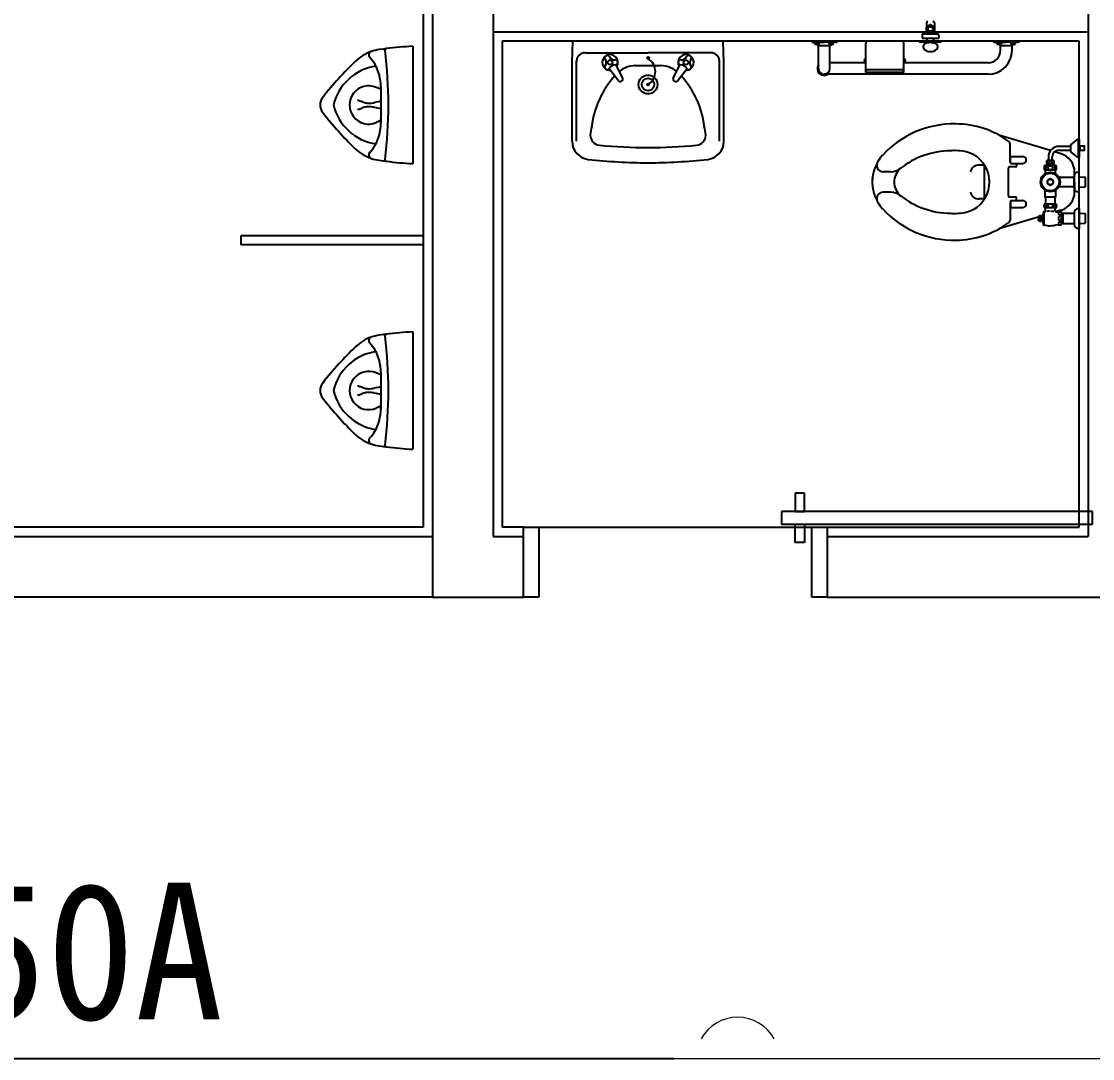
# Model space of a CAD drawing. Header units: millimetres. Extents: x 16332047 to 33387680, y -14835522 to -7015081.
# Drawn here: x 16641681 to 16644856, y -7661795 to -7658722 of the extents above; entities that cross this region are included whole.
import ezdxf

# ---------------------------------------------------------------- set-up
doc = ezdxf.new("R2010")
doc.units = ezdxf.units.MM
doc.header["$LTSCALE"] = 300
doc.header["$MEASUREMENT"] = 0
doc.layers.add('건물', color=8, linetype='CONTINUOUS')
doc.layers.add('기존관', color=7, linetype='CONTINUOUS', lineweight=9)
doc.styles.add('돋움체', font='')
doc.styles.get('돋움체').set_extended_font_data('DotumChe')

msp = doc.modelspace()

# ---------------------------------------------------------------- linework, layer by layer
at = {"layer": '건물'}
for p, q in [((16644842.9, -7657772.9), (16644842.9, -7660247.9)), ((16642871.9, -7658492.9), (16642871.9, -7660220.9)), ((16642898.9, -7658492.9), (16642898.9, -7660427.9)), ((16643078.9, -7658492.9), (16643078.9, -7660247.7)), ((16644363.2, -7658726.9), (16644363.2, -7658756.6)), ((16644364.6, -7658737.6), (16644373.7, -7658732.3)), ((16644376.1, -7658732.3), (16644385.2, -7658737.6)), ((16644386.6, -7658726.9), (16644386.6, -7658756.6)), ((16644842.9, -7658753.9), (16643078.9, -7658753.9)), ((16644350.2, -7658763.8), (16644350.2, -7658771.9)), ((16644352.4, -7658759.3), (16644397.4, -7658759.3)), ((16644352.4, -7658759.9), (16644352.4, -7658759.3)), ((16644396.5, -7658758.4), (16644353.3, -7658758.4)), ((16644363.4, -7658750.1), (16644363.4, -7658739.6)), ((16644373.7, -7658757.4), (16644364.6, -7658752.2)), ((16644385.2, -7658752.2), (16644376.1, -7658757.4)), ((16644386.4, -7658739.6), (16644386.4, -7658750.1)), ((16644397.4, -7658759.9), (16644397.4, -7658759.3)), ((16644399.7, -7658763.8), (16644399.7, -7658771.9)), ((16642840.4, -7658796), (16642840.4, -7659143.7)), ((16644815.9, -7658780.9), (16643105.9, -7658780.9)), ((16643105.9, -7658780.9), (16643105.9, -7660220.9)), ((16643312.9, -7658843.9), (16643314.7, -7658780.9)), ((16643762.9, -7658843.9), (16643761.1, -7658780.9)), ((16644023.9, -7658784), (16644059.9, -7658784)), ((16644032.4, -7658785.8), (16644032.4, -7658784)), ((16644032.4, -7658785.8), (16644045.4, -7658785.8)), ((16644032.4, -7658789.4), (16644032.4, -7658785.8)), ((16644033.3, -7658789.9), (16644032.4, -7658789.4)), ((16644044.5, -7658789.9), (16644033.3, -7658789.9)), ((16644038.9, -7658789.4), (16644038.9, -7658785.8)), ((16644039.7, -7658792.6), (16644039.7, -7658789.9)), ((16644078.4, -7658794.4), (16644041.5, -7658794.4)), ((16644042.8, -7658861.9), (16644042.8, -7658794.4)), ((16644044.5, -7658789.9), (16644045.4, -7658789.4)), ((16644045.4, -7658785.8), (16644045.4, -7658784)), ((16644045.4, -7658789.4), (16644045.4, -7658785.8)), ((16644095.9, -7658784), (16644059.9, -7658784)), ((16644074.4, -7658785.8), (16644074.4, -7658784)), ((16644087.4, -7658785.8), (16644074.4, -7658785.8)), ((16644074.4, -7658789.4), (16644074.4, -7658785.8)), ((16644075.3, -7658789.9), (16644074.4, -7658789.4)), ((16644075.3, -7658789.9), (16644086.5, -7658789.9)), ((16644077, -7658861.9), (16644077, -7658794.4)), ((16644080.2, -7658792.6), (16644080.2, -7658789.9)), ((16644080.9, -7658789.4), (16644080.9, -7658785.8)), ((16644086.5, -7658789.9), (16644087.4, -7658789.4)), ((16644087.4, -7658785.8), (16644087.4, -7658784)), ((16644087.4, -7658789.4), (16644087.4, -7658785.8)), ((16644097.7, -7658782.2), (16644097.7, -7658780.9)), ((16644183.2, -7658873.6), (16644183.2, -7658786.7)), ((16644290.8, -7658780.9), (16644189.1, -7658780.9)), ((16644296.6, -7658873.6), (16644296.6, -7658786.7)), ((16644406.4, -7658780.9), (16644343.4, -7658780.9)), ((16644343.4, -7658783.1), (16644343.4, -7658780.9)), ((16644405.5, -7658784), (16644344.3, -7658784)), ((16644350.2, -7658771.9), (16644399.7, -7658771.9)), ((16644365.2, -7658780.9), (16644365.2, -7658771.9)), ((16644366.2, -7658780.9), (16644366.2, -7658784)), ((16644371.9, -7658786), (16644367.4, -7658786)), ((16644378, -7658784), (16644371.9, -7658784)), ((16644371.9, -7658784), (16644371.9, -7658786)), ((16644378, -7658784), (16644378, -7658786)), ((16644378, -7658786), (16644382.5, -7658786)), ((16644384.6, -7658780.9), (16644384.6, -7658771.9)), ((16644388, -7658784), (16644388, -7658780.9)), ((16644406.4, -7658783.1), (16644406.4, -7658780.9)), ((16644637.7, -7658780.9), (16644562.1, -7658780.9)), ((16644562.1, -7658782.2), (16644562.1, -7658780.9)), ((16644563.9, -7658784), (16644599.9, -7658784)), ((16644572.4, -7658785.8), (16644572.4, -7658784)), ((16644572.4, -7658789.4), (16644572.4, -7658785.8)), ((16644572.4, -7658785.8), (16644585.4, -7658785.8)), ((16644573.3, -7658789.9), (16644572.4, -7658789.4)), ((16644584.5, -7658789.9), (16644573.3, -7658789.9)), ((16644578.9, -7658789.4), (16644578.9, -7658785.8)), ((16644579.7, -7658792.6), (16644579.7, -7658789.9)), ((16644618.4, -7658794.4), (16644581.5, -7658794.4)), ((16644582.8, -7658807.9), (16644582.8, -7658794.4)), ((16644584.5, -7658789.9), (16644585.4, -7658789.4)), ((16644585.4, -7658785.8), (16644585.4, -7658784)), ((16644585.4, -7658789.4), (16644585.4, -7658785.8)), ((16644635.9, -7658784), (16644599.9, -7658784)), ((16644614.4, -7658785.8), (16644614.4, -7658784)), ((16644614.4, -7658789.4), (16644614.4, -7658785.8)), ((16644627.4, -7658785.8), (16644614.4, -7658785.8)), ((16644615.3, -7658789.9), (16644614.4, -7658789.4)), ((16644615.3, -7658789.9), (16644626.5, -7658789.9)), ((16644617, -7658807.9), (16644617, -7658794.4)), ((16644620.2, -7658792.6), (16644620.2, -7658789.9)), ((16644620.9, -7658789.4), (16644620.9, -7658785.8)), ((16644626.5, -7658789.9), (16644627.4, -7658789.4)), ((16644627.4, -7658785.8), (16644627.4, -7658784)), ((16644627.4, -7658789.4), (16644627.4, -7658785.8)), ((16644637.7, -7658782.2), (16644637.7, -7658780.9)), ((16644815.9, -7660220.9), (16644815.9, -7658780.9)), ((16642753.7, -7658804.1), (16642740.8, -7658805.9)), ((16642753.7, -7658804.1), (16642740.8, -7658805.9)), ((16642761.6, -7658803), (16642753.7, -7658804.1)), ((16642761.6, -7658803), (16642753.7, -7658804.1)), ((16642758.8, -7658808), (16642758.7, -7658807)), ((16642758.8, -7658808), (16642758.7, -7658807)), ((16643351.6, -7658815.1), (16643537.9, -7658815.1)), ((16643724.2, -7658815.1), (16643537.9, -7658815.1)), ((16644183.2, -7658832.4), (16644180.3, -7658834.1)), ((16644296.6, -7658832.4), (16644299.5, -7658834.1)), ((16643312.9, -7659077.2), (16643312.9, -7658843.9)), ((16643326.4, -7659077.2), (16643326.4, -7658840.3)), ((16643450.7, -7658898.5), (16643422.8, -7658863)), ((16643463, -7658891.3), (16643443.4, -7658850.8)), ((16643499.8, -7658853.2), (16643576, -7658853.2)), ((16643612.9, -7658891.3), (16643632.4, -7658850.8)), ((16643625.1, -7658898.5), (16643653.1, -7658863)), ((16643749.4, -7659077.2), (16643749.4, -7658840.3)), ((16643762.9, -7659077.2), (16643762.9, -7658843.9)), ((16644183.2, -7658844.8), (16644077, -7658844.8)), ((16644179.2, -7658839.1), (16644179.2, -7658836)), ((16644183.2, -7658842.7), (16644180.3, -7658841.1)), ((16644296.6, -7658842.7), (16644299.5, -7658841.1)), ((16644545.9, -7658844.8), (16644296.6, -7658844.8)), ((16644300.7, -7658839.1), (16644300.7, -7658836)), ((16644545.9, -7658879), (16644059.9, -7658879)), ((16644296.6, -7658865.5), (16644183.2, -7658865.5)), ((16644296.6, -7658873.6), (16644183.2, -7658873.6)), ((16644184.6, -7658873.6), (16644184.6, -7658865.5)), ((16644295.3, -7658873.6), (16644295.3, -7658865.5)), ((16642746, -7658923.5), (16642732.2, -7658917.6)), ((16642746, -7658923.5), (16642732.2, -7658917.6)), ((16642746, -7658915.8), (16642746, -7658928.5)), ((16642746, -7658915.8), (16642746, -7658928.5)), ((16643457.8, -7658900), (16643460.8, -7658898.2)), ((16643618, -7658900), (16643615, -7658898.2)), ((16642679.7, -7658957), (16642676.4, -7658956.1)), ((16642679.7, -7658957), (16642676.4, -7658956.1)), ((16642691.6, -7658961), (16642688.4, -7658959.9)), ((16642691.6, -7658961), (16642688.4, -7658959.9)), ((16642741.9, -7658960), (16642740.4, -7658960.3)), ((16642741.9, -7658960), (16642740.4, -7658960.3)), ((16642743.3, -7658959.7), (16642741.9, -7658960)), ((16642743.3, -7658959.7), (16642741.9, -7658960)), ((16642746, -7658928.5), (16642746, -7658937.2)), ((16642746, -7658928.5), (16642746, -7658937.2)), ((16642746, -7658937.2), (16642746, -7659023.8)), ((16642676.4, -7658983.6), (16642679.7, -7658982.6)), ((16642676.4, -7658983.6), (16642679.7, -7658982.6)), ((16642688.4, -7658979.8), (16642691.6, -7658978.6)), ((16642688.4, -7658979.8), (16642691.6, -7658978.6)), ((16642732.2, -7658961.9), (16642726.2, -7658963.1)), ((16642732.2, -7658961.9), (16642726.2, -7658963.1)), ((16642726.2, -7658976.6), (16642732.2, -7658977.8)), ((16642726.2, -7658976.6), (16642732.2, -7658977.8)), ((16642740.4, -7658960.3), (16642732.2, -7658961.9)), ((16642740.4, -7658960.3), (16642732.2, -7658961.9)), ((16642732.2, -7658977.8), (16642740.4, -7658979.4)), ((16642732.2, -7658977.8), (16642740.4, -7658979.4)), ((16642740.4, -7658979.4), (16642741.9, -7658979.6)), ((16642740.4, -7658979.4), (16642741.9, -7658979.6)), ((16642741.9, -7658979.6), (16642743.3, -7658979.9)), ((16642741.9, -7658979.6), (16642743.3, -7658979.9)), ((16642746, -7659016.1), (16642732.2, -7659022)), ((16642746, -7659016.1), (16642732.2, -7659022)), ((16642746, -7659011.1), (16642746, -7659023.8)), ((16642746, -7659023.8), (16642746, -7659011.1)), ((16644730.8, -7659105.1), (16644577.8, -7659059)), ((16644611, -7659136.8), (16644611, -7659085.4)), ((16644791.8, -7659087), (16644811.1, -7659072.1)), ((16644812.4, -7659074.1), (16644812.4, -7659122.2)), ((16644813.8, -7659071.1), (16644815.9, -7659071.1)), ((16644815.9, -7659071.1), (16644815.9, -7659125.1)), ((16644762.4, -7659114.7), (16644742.9, -7659108.8)), ((16644790.7, -7659092.4), (16644755.9, -7659092.4)), ((16644755.9, -7659103.9), (16644790.7, -7659103.9)), ((16644790.7, -7659107.2), (16644790.7, -7659089.1)), ((16644800, -7659115.6), (16644791.8, -7659109.3)), ((16644811.1, -7659124.2), (16644800, -7659115.6)), ((16644818.6, -7659089.6), (16644817.7, -7659089.6)), ((16644818.6, -7659106.7), (16644817.7, -7659106.7)), ((16644818.6, -7659106.7), (16644818.6, -7659089.6)), ((16644831.2, -7659091.4), (16644820.4, -7659091.4)), ((16644831.2, -7659104.9), (16644820.4, -7659104.9)), ((16644832.1, -7659104), (16644832.1, -7659092.3)), ((16642740.8, -7659133.8), (16642753.7, -7659135.6)), ((16642740.8, -7659133.8), (16642753.7, -7659135.6)), ((16642753.7, -7659135.6), (16642761.6, -7659136.6)), ((16642753.7, -7659135.6), (16642761.6, -7659136.6)), ((16642758.7, -7659132.6), (16642758.8, -7659131.7)), ((16642758.7, -7659132.6), (16642758.8, -7659131.7)), ((16644535.4, -7659147.9), (16644519.7, -7659147.9)), ((16644535.4, -7659248.2), (16644535.4, -7659147.9)), ((16644612.8, -7659142.3), (16644612.8, -7659123.8)), ((16644613.7, -7659122.8), (16644649, -7659122.8)), ((16644613.7, -7659143.3), (16644649, -7659143.3)), ((16644630, -7659143.3), (16644630, -7659151.6)), ((16644747.3, -7659149.4), (16644713.5, -7659149.4)), ((16644740.7, -7659134.8), (16644720.2, -7659134.8)), ((16644740.7, -7659144.7), (16644720.2, -7659144.7)), ((16644722, -7659146.7), (16644720.8, -7659148.8)), ((16644721, -7659144.7), (16644721, -7659148.1)), ((16644721, -7659146.7), (16644739.8, -7659146.7)), ((16644722, -7659144.7), (16644722, -7659146.7)), ((16644724.7, -7659123.7), (16644724.7, -7659134.8)), ((16644736.1, -7659134.8), (16644736.1, -7659123.7)), ((16644738.8, -7659144.7), (16644738.8, -7659146.7)), ((16644738.8, -7659146.7), (16644740.1, -7659148.8)), ((16644739.8, -7659144.7), (16644739.8, -7659148.1)), ((16644815.9, -7659125.1), (16644813.8, -7659125.1)), ((16644257.1, -7659167.9), (16644235.1, -7659167.9)), ((16644606.3, -7659239.8), (16644606.3, -7659156.3)), ((16644628.1, -7659153.5), (16644609.1, -7659153.5)), ((16644747.3, -7659162.5), (16644713.5, -7659162.5)), ((16644715.6, -7659163.4), (16644714.7, -7659162.5)), ((16644715.6, -7659163.4), (16644714.7, -7659162.5)), ((16644715.6, -7659162.5), (16644715.6, -7659163.4)), ((16644715.6, -7659163.4), (16644715.6, -7659163.4)), ((16644715.6, -7659163.4), (16644715.6, -7659163.4)), ((16644716.1, -7659172.5), (16644716.1, -7659164.7)), ((16644744.7, -7659164.7), (16644744.7, -7659172.5)), ((16644745.3, -7659163.4), (16644745.2, -7659163.4)), ((16644745.3, -7659163.4), (16644745.3, -7659162.5)), ((16644746.2, -7659162.5), (16644745.3, -7659163.4)), ((16644801.5, -7659215.5), (16644801.5, -7659180.6)), ((16644802.4, -7659198), (16644802.4, -7659168.5)), ((16644802.4, -7659227.6), (16644802.4, -7659168.5)), ((16644813.3, -7659168.8), (16644815.9, -7659168.8)), ((16644815.9, -7659169.1), (16644815.9, -7659168.8)), ((16644815.9, -7659226.9), (16644815.9, -7659169.1)), ((16644721.9, -7659201.8), (16644721.9, -7659194.3)), ((16644722.9, -7659192.5), (16644729.4, -7659188.7)), ((16644729.4, -7659207.3), (16644722.9, -7659203.6)), ((16644731.4, -7659188.7), (16644738, -7659192.5)), ((16644738, -7659203.6), (16644731.4, -7659207.3)), ((16644739, -7659194.3), (16644739, -7659201.8)), ((16644755.9, -7659183.7), (16644801.5, -7659183.7)), ((16644801.5, -7659212.3), (16644755.9, -7659212.3)), ((16644802.4, -7659198), (16644802.4, -7659227.6)), ((16644815.9, -7659182.8), (16644816.8, -7659182.8)), ((16644815.9, -7659213.2), (16644816.8, -7659213.2)), ((16644816.8, -7659182.8), (16644833.5, -7659183.7)), ((16644816.8, -7659213.2), (16644833.5, -7659212.3)), ((16644834.8, -7659185.1), (16644833.5, -7659183.7)), ((16644834.8, -7659211), (16644833.5, -7659212.3)), ((16644834.8, -7659211), (16644834.8, -7659185.1)), ((16644257.1, -7659228.2), (16644235.1, -7659228.2)), ((16644628.1, -7659242.6), (16644609.1, -7659242.6)), ((16644630, -7659252.8), (16644630, -7659244.5)), ((16644713.8, -7659222.1), (16644713.8, -7659241.7)), ((16644714.2, -7659242.1), (16644746.6, -7659242.1)), ((16644716, -7659242.4), (16644716, -7659242.1)), ((16644716.1, -7659242.1), (16644716, -7659242.4)), ((16644716, -7659242.4), (16644716, -7659263.3)), ((16644744.7, -7659242.1), (16644744.8, -7659242.4)), ((16644744.8, -7659242.4), (16644744.8, -7659242.1)), ((16644744.8, -7659263.3), (16644744.8, -7659242.4)), ((16644747.1, -7659241.7), (16644747.1, -7659222.1)), ((16644813.3, -7659227.3), (16644815.9, -7659227.3)), ((16644815.9, -7659227.3), (16644815.9, -7659226.9)), ((16644535.4, -7659248.2), (16644519.7, -7659248.2)), ((16644611, -7659259.3), (16644611, -7659310.7)), ((16644612.8, -7659253.7), (16644612.8, -7659272.3)), ((16644613.7, -7659252.8), (16644649, -7659252.8)), ((16644613.7, -7659273.2), (16644649, -7659273.2)), ((16644748.4, -7659263.3), (16644712.4, -7659263.3)), ((16644712.4, -7659273.2), (16644712.4, -7659273.2)), ((16644712.4, -7659273.2), (16644748.4, -7659273.2)), ((16644713.3, -7659273.2), (16644713.3, -7659274.1)), ((16644713.3, -7659274.1), (16644715, -7659275.7)), ((16644747.5, -7659274.1), (16644713.3, -7659274.1)), ((16644714.2, -7659273.2), (16644714.2, -7659275)), ((16644745.9, -7659275.7), (16644747.5, -7659274.1)), ((16644746.6, -7659273.2), (16644746.6, -7659275)), ((16644747.5, -7659274.1), (16644747.5, -7659273.2)), ((16644748.4, -7659273.2), (16644748.4, -7659273.2)), ((16644813.3, -7659276.8), (16644815.9, -7659276.8)), ((16644815.9, -7659276.8), (16644815.9, -7659335.3)), ((16644694.1, -7659302), (16644577.8, -7659337.1)), ((16644694.1, -7659301.8), (16644694.1, -7659305.2)), ((16644694.1, -7659305.2), (16644696.3, -7659305.2)), ((16644694.1, -7659306.8), (16644694.1, -7659310.3)), ((16644696.3, -7659306.8), (16644694.1, -7659306.8)), ((16644697.1, -7659301.3), (16644694.5, -7659301.3)), ((16644696.3, -7659305.2), (16644696.3, -7659306)), ((16644696.3, -7659306), (16644696.3, -7659306.8)), ((16644697.1, -7659298.4), (16644698.3, -7659297.3)), ((16644697.1, -7659313.6), (16644697.1, -7659298.4)), ((16644697.1, -7659301.3), (16644697.1, -7659301.1)), ((16644698.3, -7659297.3), (16644702.9, -7659297.3)), ((16644703.1, -7659301.6), (16644698.3, -7659301.6)), ((16644702.9, -7659297.3), (16644704.3, -7659298.6)), ((16644704.3, -7659313.5), (16644704.3, -7659298.6)), ((16644704.3, -7659298.6), (16644705.5, -7659298.6)), ((16644707.5, -7659313.6), (16644707.5, -7659298.4)), ((16644708.8, -7659287.9), (16644707.7, -7659296.6)), ((16644712.1, -7659286.7), (16644710.2, -7659286.7)), ((16644712.4, -7659287.1), (16644712.7, -7659286.9)), ((16644712.4, -7659325.1), (16644712.4, -7659287)), ((16644712.4, -7659288.5), (16644712.4, -7659287.1)), ((16644716, -7659284.5), (16644716, -7659278.3)), ((16644744.8, -7659283.6), (16644744.8, -7659278.3)), ((16644762.4, -7659281.4), (16644745.3, -7659286.6)), ((16644762.4, -7659281.4), (16644755.6, -7659283.5)), ((16644764.6, -7659323.3), (16644764.6, -7659288.7)), ((16644767.3, -7659290.8), (16644764.6, -7659291)), ((16644767.3, -7659290.8), (16644801.5, -7659290.8)), ((16644767.3, -7659290.8), (16644767.3, -7659321.2)), ((16644801.5, -7659288.6), (16644801.5, -7659323.5)), ((16644815.9, -7659290.8), (16644816.8, -7659290.8)), ((16644816.8, -7659292.3), (16644815.9, -7659291.8)), ((16644816.8, -7659290.8), (16644833.5, -7659291.7)), ((16644816.8, -7659321.2), (16644816.8, -7659290.8)), ((16644834.8, -7659293.1), (16644833.5, -7659291.7)), ((16644834.8, -7659319), (16644834.8, -7659293.1)), ((16644694.5, -7659310.8), (16644697.1, -7659310.8)), ((16644697.1, -7659311), (16644697.1, -7659310.8)), ((16644698.3, -7659314.8), (16644697.1, -7659313.6)), ((16644703.1, -7659310.4), (16644698.3, -7659310.4)), ((16644702.9, -7659314.8), (16644698.3, -7659314.8)), ((16644704.3, -7659313.5), (16644702.9, -7659314.8)), ((16644705.5, -7659313.5), (16644704.3, -7659313.5)), ((16644707.7, -7659315.4), (16644708.8, -7659324.2)), ((16644710.2, -7659325.4), (16644712.1, -7659325.4)), ((16644712.7, -7659325.2), (16644712.4, -7659324.9)), ((16644767.3, -7659321.2), (16644764.6, -7659321.1)), ((16644767.3, -7659321.2), (16644801.5, -7659321.2)), ((16644813.3, -7659335.3), (16644815.9, -7659335.3)), ((16644816.8, -7659319.7), (16644815.9, -7659320.3)), ((16644815.9, -7659321.2), (16644816.8, -7659321.2)), ((16644816.8, -7659321.2), (16644833.5, -7659320.3)), ((16644834.8, -7659319), (16644833.5, -7659320.3)), ((16642331.9, -7659356.9), (16642871.9, -7659356.9)), ((16642331.9, -7659383.9), (16642331.9, -7659356.9)), ((16642871.9, -7659356.9), (16642871.9, -7659383.9)), ((16642871.9, -7659383.9), (16642331.9, -7659383.9)), ((16642753.7, -7659650.1), (16642740.8, -7659651.9)), ((16642753.7, -7659650.1), (16642740.8, -7659651.9)), ((16642761.6, -7659649.1), (16642753.7, -7659650.1)), ((16642761.6, -7659649.1), (16642753.7, -7659650.1)), ((16642758.8, -7659654), (16642758.7, -7659653)), ((16642758.8, -7659654), (16642758.7, -7659653)), ((16642840.4, -7659642), (16642840.4, -7659989.7)), ((16642746, -7659769.5), (16642732.2, -7659763.6)), ((16642746, -7659769.5), (16642732.2, -7659763.6)), ((16642746, -7659761.8), (16642746, -7659774.6)), ((16642746, -7659761.8), (16642746, -7659774.6)), ((16642746, -7659774.6), (16642746, -7659783.2)), ((16642746, -7659774.6), (16642746, -7659783.2)), ((16642746, -7659783.2), (16642746, -7659869.8)), ((16642679.7, -7659803), (16642676.4, -7659802.1)), ((16642679.7, -7659803), (16642676.4, -7659802.1)), ((16642691.6, -7659807), (16642688.4, -7659805.9)), ((16642691.6, -7659807), (16642688.4, -7659805.9)), ((16642732.2, -7659807.9), (16642726.2, -7659809.1)), ((16642732.2, -7659807.9), (16642726.2, -7659809.1)), ((16642740.4, -7659806.3), (16642732.2, -7659807.9)), ((16642740.4, -7659806.3), (16642732.2, -7659807.9)), ((16642741.9, -7659806), (16642740.4, -7659806.3)), ((16642741.9, -7659806), (16642740.4, -7659806.3)), ((16642743.3, -7659805.8), (16642741.9, -7659806)), ((16642743.3, -7659805.8), (16642741.9, -7659806)), ((16642676.4, -7659829.6), (16642679.7, -7659828.6)), ((16642676.4, -7659829.6), (16642679.7, -7659828.6)), ((16642688.4, -7659825.8), (16642691.6, -7659824.6)), ((16642688.4, -7659825.8), (16642691.6, -7659824.6)), ((16642726.2, -7659822.6), (16642732.2, -7659823.8)), ((16642726.2, -7659822.6), (16642732.2, -7659823.8)), ((16642732.2, -7659823.8), (16642740.4, -7659825.4)), ((16642732.2, -7659823.8), (16642740.4, -7659825.4)), ((16642740.4, -7659825.4), (16642741.9, -7659825.6)), ((16642740.4, -7659825.4), (16642741.9, -7659825.6)), ((16642741.9, -7659825.6), (16642743.3, -7659825.9)), ((16642741.9, -7659825.6), (16642743.3, -7659825.9)), ((16642746, -7659862.1), (16642732.2, -7659868)), ((16642746, -7659862.1), (16642732.2, -7659868)), ((16642746, -7659857.1), (16642746, -7659869.8)), ((16642746, -7659869.8), (16642746, -7659857.1)), ((16642740.8, -7659979.8), (16642753.7, -7659981.6)), ((16642740.8, -7659979.8), (16642753.7, -7659981.6)), ((16642753.7, -7659981.6), (16642761.6, -7659982.6)), ((16642753.7, -7659981.6), (16642761.6, -7659982.6)), ((16642758.7, -7659978.6), (16642758.8, -7659977.7)), ((16642758.7, -7659978.6), (16642758.8, -7659977.7)), ((16644001.4, -7660120), (16643974.4, -7660120)), ((16643974.4, -7660120), (16643974.4, -7660174)), ((16644001.4, -7660174), (16644001.4, -7660120)), ((16643933.9, -7660174), (16643933.9, -7660211.8)), ((16644855.5, -7660174), (16643933.9, -7660174)), ((16643974.4, -7660174), (16644001.4, -7660174)), ((16644855.5, -7660211.8), (16644855.5, -7660174)), ((16642871.9, -7660220.9), (16641580.8, -7660220.8)), ((16643168.9, -7660220.9), (16643105.9, -7660220.9)), ((16643168.9, -7660220.8), (16643213.9, -7660220.8)), ((16643168.9, -7660427.8), (16643168.9, -7660220.8)), ((16643213.9, -7660220.8), (16644023.9, -7660220.8)), ((16643213.9, -7660220.8), (16643213.9, -7660427.8)), ((16643933.9, -7660211.8), (16644855.5, -7660211.8)), ((16643974.4, -7660265.8), (16643974.4, -7660211.8)), ((16643974.4, -7660211.8), (16644001.4, -7660211.8)), ((16643983.4, -7660220.9), (16644815.9, -7660220.9)), ((16644001.4, -7660211.8), (16644001.4, -7660265.8)), ((16644023.9, -7660220.8), (16644068.9, -7660220.8)), ((16644023.9, -7660427.8), (16644023.9, -7660220.8)), ((16644068.9, -7660220.8), (16644068.9, -7660427.8)), ((16641580.8, -7660247.8), (16642898.9, -7660247.9)), ((16642898.9, -7660247.9), (16642898.9, -7660427.9)), ((16643078.9, -7660247.7), (16643168.9, -7660247.7)), ((16643168.9, -7660427.9), (16643168.9, -7660247.7)), ((16644068.9, -7660247.9), (16644842.9, -7660247.9)), ((16644068.9, -7660247.9), (16644068.9, -7660427.9)), ((16644001.4, -7660265.8), (16643974.4, -7660265.8)), ((16642898.9, -7660427.9), (16641580.8, -7660427.8)), ((16642898.9, -7660427.9), (16643168.9, -7660427.9)), ((16643213.9, -7660427.8), (16643168.9, -7660427.8)), ((16644068.9, -7660427.8), (16644023.9, -7660427.8)), ((16644068.9, -7660427.9), (16645742.9, -7660427.8)), ((16638019.8, -7661794.5), (16643614.6, -7661794.5))]:
    msp.add_line(p, q, dxfattribs=at)
for centre, radius in [((16644374.9, -7658744.9), 11.5), ((16644374.9, -7658744.9), 6.75), ((16643538, -7658830.4), 2.7), ((16643425.4, -7658843.9), 6.98), ((16643650.4, -7658843.9), 6.98), ((16643537.9, -7658909.2), 27.9), ((16643537.9, -7658909.2), 18.4), ((16643537.9, -7658909.2), 2.7), ((16644730.4, -7659198), 29.2), ((16644730.4, -7659198), 26.1), ((16644730.4, -7659198), 8.56)]:
    msp.add_circle(centre, radius, dxfattribs=at)
for centre, radius, start, end in [((16644367.7, -7658726.9), 4.5, 90, 180), ((16644374.9, -7658744.9), 12.6, 144.5475, 155.4525), ((16644374.9, -7658744.9), 12.6, 84.5475, 95.4525), ((16644382.1, -7658726.9), 4.5, 0, 90), ((16644374.9, -7658744.9), 12.6, 24.5475, 35.4525), ((16644354.7, -7658763.8), 4.5, 120, 180), ((16644353.3, -7658759.3), 0.9, 90, 180), ((16644361.4, -7658756.6), 1.8, 270, 0), ((16644374.9, -7658744.9), 12.6, 204.5475, 215.4525), ((16644374.9, -7658744.9), 12.6, 264.5475, 275.4525), ((16644374.9, -7658744.9), 12.6, 324.5475, 335.4525), ((16644388.4, -7658756.6), 1.8, 180, 270), ((16644396.5, -7658759.3), 0.9, 0, 90), ((16644395.2, -7658763.8), 4.5, 0, 60), ((16642901.6, -7659919.3), 1125, 93.116, 97.1363), ((16642901.6, -7659919.3), 1125, 93.116, 97.1363), ((16644035.7, -7658779.1), 10.7, 252.4016, 287.5984), ((16644042.2, -7658779.1), 10.7, 252.4016, 287.5984), ((16644041.5, -7658792.6), 1.8, 180, 270), ((16644077.7, -7658779.1), 10.7, 252.4016, 287.5984), ((16644078.4, -7658792.6), 1.8, 270, 0), ((16644084.2, -7658779.1), 10.7, 252.4016, 287.5984), ((16644095.9, -7658782.2), 1.8, 270, 0), ((16644189.1, -7658786.7), 5.85, 90, 180), ((16644290.8, -7658786.7), 5.85, 0, 90), ((16644344.3, -7658783.1), 0.9, 180, 270), ((16644362.1, -7658797.7), 9, 150.6747, 225.7472), ((16644366.7, -7658800.2), 14.3, 87.2313, 150.6747), ((16644383.2, -7658800.2), 14.3, 29.3253, 92.7687), ((16644387.7, -7658797.7), 9, 314.2528, 29.3253), ((16644405.5, -7658783.1), 0.9, 270, 0), ((16644563.9, -7658782.2), 1.8, 180, 270), ((16644575.7, -7658779.1), 10.7, 252.4016, 287.5984), ((16644582.2, -7658779.1), 10.7, 252.4016, 287.5984), ((16644581.5, -7658792.6), 1.8, 180, 270), ((16644617.7, -7658779.1), 10.7, 252.4016, 287.5984), ((16644618.4, -7658792.6), 1.8, 270, 0), ((16644624.2, -7658779.1), 10.7, 252.4016, 287.5984), ((16644635.9, -7658782.2), 1.8, 270, 0), ((16642758.8, -7658930.6), 126, 109.2641, 133.9481), ((16642758.8, -7658930.6), 126, 109.2641, 133.9481), ((16642720.8, -7658821.8), 10.8, 109.247, 225.5734), ((16642720.8, -7658821.8), 10.8, 109.247, 225.5734), ((16642650.3, -7658893.8), 90, 29.3167, 45.573), ((16642650.3, -7658893.8), 90, 29.3167, 45.573), ((16642758.8, -7658930.6), 126, 98.212, 109.2643), ((16642758.8, -7658930.6), 126, 98.212, 109.2643), ((16642754.3, -7658808.5), 4.5, 6.9843, 97.5641), ((16642754.3, -7658808.5), 4.5, 6.9843, 97.5641), ((16642762.2, -7658806.6), 3.6, 100.3955, 187.0119), ((16642762.2, -7658806.6), 3.6, 100.3955, 187.0119), ((16641418.5, -7658969.8), 1350, 353.1149, 6.8851), ((16641418.5, -7658969.8), 1350, 353.1149, 6.8851), ((16642762.2, -7658806.6), 3.6, 97.0119, 100.3955), ((16642762.2, -7658806.6), 3.6, 97.0119, 100.3955), ((16643351.6, -7658840.3), 25.2, 90, 180), ((16643425.4, -7658843.9), 23.4, 329.2581, 271.207), ((16643417.3, -7658830), 7.32, 27.1029, 213.8419), ((16643439.8, -7658818.5), 18, 207.1029, 273.8419), ((16643515.7, -7658871.1), 44.1, 300.2021, 59.7987), ((16643650.4, -7658843.9), 23.4, 268.793, 210.7419), ((16643636, -7658818.5), 18, 266.1581, 332.8971), ((16643658.6, -7658830), 7.32, 326.1581, 152.8971), ((16643724.2, -7658840.3), 25.2, 0, 90), ((16644374.9, -7658784.5), 27.4, 225.7472, 314.2528), ((16644545.9, -7658807.9), 71.1, 270, 0), ((16644545.9, -7658807.9), 36.9, 270, 0), ((16643420.9, -7659617.4), 1080, 133.9471, 141.6618), ((16643420.9, -7659617.4), 1080, 133.9471, 141.6618), ((16642754.1, -7659005.8), 153, 98.5925, 166.3908), ((16642754.1, -7659005.8), 153, 98.5925, 166.3908), ((16642611, -7658915.8), 135, 0, 29.3165), ((16642611, -7658915.8), 135, 0, 29.3165), ((16643417.5, -7658857.9), 7.32, 147.1029, 333.8419), ((16643396.2, -7658844.1), 18, 327.1029, 33.8419), ((16643440.2, -7658869), 18, 87.1029, 153.8419), ((16643441.5, -7658843.7), 7.32, 267.1029, 93.8419), ((16643501.3, -7658929.7), 76.5, 91.1015, 129.2652), ((16643574.5, -7658929.7), 76.5, 50.7348, 88.8985), ((16643634.3, -7658843.7), 7.32, 86.1581, 272.8971), ((16643635.6, -7658869), 18, 26.1581, 92.8971), ((16643658.3, -7658857.9), 7.32, 206.1581, 32.8971), ((16643679.6, -7658844.1), 18, 146.1581, 212.8971), ((16644059.9, -7658861.9), 20.2, 147.6125, 302.3875), ((16644059.9, -7658861.9), 17.1, 180, 0), ((16644181.4, -7658836), 2.25, 120, 180), ((16644181.4, -7658839.1), 2.25, 180, 240), ((16644298.4, -7658836), 2.25, 0, 60), ((16644298.4, -7658839.1), 2.25, 300, 0), ((16643639.2, -7659065.5), 270, 137.7489, 173.0796), ((16643458.1, -7658893.6), 5.4, 300.4724, 24.8057), ((16643617.8, -7658893.6), 5.4, 155.1943, 239.5276), ((16643436.7, -7659065.5), 270, 6.9204, 42.2511), ((16642710, -7658969.8), 56.7, 66.9973, 293.0027), ((16642710, -7658969.8), 56.7, 66.9973, 293.0027), ((16643455.1, -7658895.3), 5.4, 216.1392, 300.4724), ((16643537.9, -7658909.2), 0.18, 0, 180), ((16643537.9, -7658909.2), 0.18, 180, 0), ((16643620.7, -7658895.3), 5.4, 239.5276, 323.8608), ((16642602, -7658969.8), 36, 141.6613, 179.9899), ((16642602, -7658969.8), 36, 141.6613, 179.9899), ((16642637.4, -7659103.2), 152.2, 72.1501, 73.886), ((16642637.4, -7659103.2), 152.2, 72.1501, 73.886), ((16642645.9, -7659076.9), 124.5, 70.0277, 72.1485), ((16642645.9, -7659076.9), 124.5, 70.0277, 72.1485), ((16642602, -7658969.8), 36, 179.9899, 218.3389), ((16642602, -7658969.8), 36, 179.9899, 218.3389), ((16642754.1, -7658933.8), 153, 193.6091, 261.4076), ((16642754.1, -7658933.8), 153, 193.6091, 261.4076), ((16642637.4, -7658836.4), 152.2, 286.1139, 287.8499), ((16642637.4, -7658836.4), 152.2, 286.1139, 287.8499), ((16642645.9, -7658862.8), 124.5, 287.8515, 289.9723), ((16642645.9, -7658862.8), 124.5, 287.8515, 289.9723), ((16642756.4, -7658738), 232.2, 253.7999, 255.5423), ((16642756.4, -7658738), 232.2, 253.7999, 255.5423), ((16642756.4, -7659201.7), 232.3, 104.4581, 106.2013), ((16642756.4, -7659201.7), 232.3, 104.4581, 106.2013), ((16642710.2, -7658917.3), 47.1, 255.5454, 267.3847), ((16642710.2, -7658917.3), 47.1, 255.5454, 267.3847), ((16642710.2, -7659022.4), 47.1, 92.6152, 104.4542), ((16642710.2, -7659022.4), 47.1, 92.6152, 104.4542), ((16642711.3, -7658894), 70.4, 267.3894, 275.7468), ((16642711.3, -7658894), 70.4, 267.3894, 275.7468), ((16642711.3, -7659045.7), 70.4, 84.2487, 92.6154), ((16642711.3, -7659045.7), 70.4, 84.2487, 92.6154), ((16642703.4, -7658816.1), 148.7, 275.7516, 278.8146), ((16642703.4, -7658816.1), 148.7, 275.7516, 278.8146), ((16642703.4, -7659123.6), 148.7, 81.1882, 84.2512), ((16642703.4, -7659123.6), 148.7, 81.1882, 84.2512), ((16643425.2, -7658327.7), 1080, 217.9663, 225.681), ((16642611, -7659023.8), 135, 330.6846, 0), ((16642611, -7659023.8), 135, 330.6846, 0), ((16643528.5, -7659071.6), 162, 166.2139, 175.7183), ((16643547.4, -7659071.6), 162, 4.2817, 13.7861), ((16644443.6, -7659311), 285, 88.6368, 137.4961), ((16644449.8, -7659290.6), 264.6, 53.4988, 89.8822), ((16643366.9, -7659077.2), 54, 180, 263.5448), ((16643396.6, -7659059.5), 29.7, 180, 264.5958), ((16643679.2, -7659059.5), 29.7, 275.4042, 0), ((16643708.9, -7659077.2), 54, 276.4552, 0), ((16644601.7, -7659085.4), 9.28, 0, 53.4988), ((16644793.4, -7659089.1), 2.7, 127.6262, 150.5426), ((16644813.8, -7659075.6), 4.5, 90, 127.6262), ((16642758.4, -7659005.4), 129.3, 227.2961, 251.2431), ((16642720.8, -7659117.8), 10.8, 134.4271, 250.7302), ((16642720.8, -7659117.8), 10.8, 134.4271, 250.7302), ((16642650.2, -7659045.9), 90, 314.4328, 330.6873), ((16642650.2, -7659045.9), 90, 314.4328, 330.6873), ((16643537.9, -7657565.9), 1530, 264.5958, 270), ((16643537.9, -7657565.9), 1530, 270, 275.4042), ((16644320.3, -7659198), 117.9, 137.4961, 149.8753), ((16644436.8, -7659348.9), 243.4, 90.5392, 128.3803), ((16644444.9, -7659259.2), 154.1, 87.9775, 93.8508), ((16644450.3, -7659227.7), 122.6, 64.6073, 90), ((16644457.8, -7659197.1), 91.9, 359.4212, 60.5968), ((16644755.9, -7659123.7), 31.2, 90, 180), ((16644755.9, -7659123.7), 19.8, 90, 180), ((16644746.2, -7659168.5), 56.2, 0, 73.2231), ((16644793.4, -7659089.1), 2.7, 150.5426, 180), ((16644793.4, -7659107.2), 2.7, 180, 209.4574), ((16644793.4, -7659107.2), 2.7, 209.4574, 232.3738), ((16644817.7, -7659087.8), 1.8, 180, 270), ((16644817.7, -7659108.5), 1.8, 90, 180), ((16644820.4, -7659089.6), 1.8, 180, 270), ((16644820.4, -7659106.7), 1.8, 90, 180), ((16644831.2, -7659092.3), 0.9, 0, 90), ((16644831.2, -7659104), 0.9, 270, 0), ((16642758.8, -7659009.1), 126, 250.7396, 261.7937), ((16642758.8, -7659009.1), 126, 250.7396, 261.7937), ((16642758.8, -7659009.1), 126, 250.7396, 261.7937), ((16642758.8, -7659009.1), 126, 250.7396, 261.7937), ((16642754.3, -7659131.1), 4.5, 262.4428, 353.1785), ((16642754.3, -7659131.1), 4.5, 262.4428, 353.1785), ((16642762.2, -7659133.1), 3.6, 173.101, 259.7223), ((16642762.2, -7659133.1), 3.6, 173.101, 259.7223), ((16642762.2, -7659133.1), 3.6, 259.6045, 262.7845), ((16642762.2, -7659133.1), 3.6, 259.6045, 262.7845), ((16642901.6, -7658020.3), 1125, 262.863, 266.8834), ((16642901.6, -7658020.3), 1125, 262.863, 266.8834), ((16643537.9, -7657565.9), 1575, 263.5448, 270), ((16643537.9, -7657565.9), 1575, 270, 276.4552), ((16644314.9, -7659198), 112.5, 151.2282, 160.3503), ((16644235.1, -7659148.5), 19.3, 149.8753, 270), ((16644519.7, -7659175.7), 27.9, 90, 164.4378), ((16644613.7, -7659136.8), 2.79, 180, 250.5288), ((16644613.7, -7659123.8), 0.928, 90, 180), ((16644613.7, -7659142.3), 0.928, 180, 270), ((16644649, -7659133), 10.2, 270, 90), ((16644724.4, -7659156), 12.7, 149.057, 210.943), ((16644714.8, -7659152.6), 1.91, 90, 124.8915), ((16644714.8, -7659152.6), 1.91, 55.1085, 90), ((16644729.6, -7659139.7), 10.7, 152.4183, 207.5817), ((16644727.3, -7659139.7), 8.41, 169.0341, 180), ((16644727.3, -7659139.7), 8.41, 180, 190.9659), ((16644724.1, -7659139.1), 5.09, 154.9305, 169.0341), ((16644724.1, -7659140.3), 5.09, 190.9659, 205.0694), ((16644722, -7659138.1), 2.84, 131.5242, 154.9306), ((16644722, -7659141.3), 2.84, 205.0694, 228.4758), ((16644719.6, -7659148.1), 1.35, 270, 0), ((16644720.8, -7659136.7), 0.929, 90, 131.5243), ((16644720.8, -7659142.7), 0.929, 228.4757, 270), ((16644720.8, -7659136.7), 0.929, 48.4757, 90.0001), ((16644720.8, -7659142.7), 0.929, 269.9999, 311.5243), ((16644719.5, -7659138.1), 2.84, 25.0694, 48.4758), ((16644719.5, -7659141.3), 2.84, 311.5242, 334.9306), ((16644717.5, -7659139.1), 5.09, 10.9659, 25.0694), ((16644717.5, -7659140.3), 5.09, 334.9305, 349.0341), ((16644714.2, -7659139.7), 8.41, 0, 10.9659), ((16644714.2, -7659139.7), 8.41, 349.0341, 360), ((16644729, -7659139.7), 3.33, 153.6253, 180), ((16644729, -7659139.7), 3.33, 180.0001, 206.3747), ((16644729.7, -7659140.1), 4.09, 129.8738, 153.6253), ((16644729.7, -7659139.4), 4.09, 206.3747, 230.1262), ((16644730.1, -7659140.6), 4.78, 109.0863, 129.8738), ((16644730.1, -7659138.8), 4.78, 230.1262, 250.9137), ((16644730.4, -7659161.1), 10.3, 90, 106.3938), ((16644730.4, -7659141.4), 5.66, 90, 109.0864), ((16644730.4, -7659138), 5.66, 250.9136, 270), ((16644730.4, -7659141.4), 5.66, 70.9136, 90), ((16644730.4, -7659138), 5.66, 270, 289.0864), ((16644730.4, -7659161.1), 10.3, 73.6062, 90), ((16644730.7, -7659140.6), 4.78, 50.1262, 70.9137), ((16644730.7, -7659138.8), 4.78, 289.0863, 309.8738), ((16644731.1, -7659140.1), 4.09, 26.3748, 50.1262), ((16644731.1, -7659139.4), 4.09, 309.8738, 333.6252), ((16644731.8, -7659139.7), 3.33, 0.0001, 26.3747), ((16644731.8, -7659139.7), 3.33, 333.6253, 359.9999), ((16644746.6, -7659139.7), 8.41, 169.0341, 180), ((16644746.6, -7659139.7), 8.41, 180, 190.9659), ((16644743.4, -7659139.1), 5.09, 154.9306, 169.0341), ((16644743.4, -7659140.3), 5.09, 190.9659, 205.0695), ((16644741.3, -7659138.1), 2.84, 131.5242, 154.9306), ((16644741.3, -7659141.3), 2.84, 205.0694, 228.4758), ((16644740, -7659136.7), 0.929, 89.9999, 131.5243), ((16644740, -7659142.7), 0.929, 228.4757, 270.0001), ((16644741.2, -7659148.1), 1.35, 180, 270), ((16644740, -7659136.7), 0.929, 48.4757, 90), ((16644740, -7659142.7), 0.929, 270, 311.5243), ((16644731.2, -7659139.7), 10.7, 332.4183, 27.5817), ((16644738.8, -7659138.1), 2.84, 25.0694, 48.4758), ((16644738.8, -7659141.3), 2.84, 311.5242, 334.9306), ((16644736.7, -7659139.1), 5.09, 10.9659, 25.0695), ((16644736.7, -7659140.3), 5.09, 334.9306, 349.0341), ((16644733.5, -7659139.7), 8.41, 0, 10.9659), ((16644733.5, -7659139.7), 8.41, 349.0341, 360), ((16644746, -7659152.6), 1.91, 90, 124.8915), ((16644746, -7659152.6), 1.91, 55.1085, 90), ((16644736.4, -7659156), 12.7, 329.057, 30.943), ((16644813.8, -7659120.6), 4.5, 232.3738, 250.0815), ((16644813.8, -7659120.6), 4.5, 250.0815, 270), ((16644314.9, -7659198), 112.5, 160.3503, 180), ((16644320.3, -7659198), 117.9, 171.4821, 180), ((16644257.1, -7659121.4), 46.4, 270, 309.5537), ((16644320.3, -7659198), 52.9, 129.5537, 230.4463), ((16644320.3, -7659198), 52.9, 129.0342, 129.5537), ((16644609.1, -7659156.3), 2.79, 90, 180), ((16644628.1, -7659151.6), 1.86, 270, 0), ((16644720.5, -7659156), 8.81, 166.1785, 180), ((16644720.5, -7659156), 8.81, 180, 193.8215), ((16644717.7, -7659155.3), 5.91, 149.2917, 166.1785), ((16644717.7, -7659156.7), 5.91, 193.8215, 210.7083), ((16644716, -7659154.2), 3.85, 124.8914, 149.2919), ((16644716, -7659157.7), 3.85, 210.7081, 235.1086), ((16644714.8, -7659159.3), 1.91, 235.1085, 270), ((16644714.8, -7659159.3), 1.91, 270, 304.8915), ((16644714.3, -7659164.7), 1.8, 0, 44.87), ((16644713.7, -7659154.2), 3.85, 30.7081, 55.1086), ((16644713.7, -7659157.7), 3.85, 304.8914, 329.2919), ((16644712, -7659155.3), 5.91, 13.8215, 30.7082), ((16644712, -7659156.7), 5.91, 329.2918, 346.1785), ((16644709.2, -7659156), 8.81, 0, 13.8215), ((16644709.2, -7659156), 8.81, 346.1785, 360), ((16644726.8, -7659156), 3.77, 149.7498, 180), ((16644726.8, -7659156), 3.77, 180, 210.2502), ((16644728.5, -7659157), 5.76, 125.3845, 149.7498), ((16644728.5, -7659155), 5.76, 210.2502, 234.6155), ((16644729.7, -7659158.5), 7.7, 106.3938, 125.3846), ((16644729.7, -7659153.4), 7.7, 234.6154, 253.6062), ((16644730.4, -7659150.9), 10.3, 253.6062, 270), ((16644730.4, -7659150.9), 10.3, 269.9999, 286.3938), ((16644731.1, -7659158.5), 7.7, 54.6154, 73.6062), ((16644731.1, -7659153.4), 7.7, 286.3938, 305.3846), ((16644732.3, -7659157), 5.76, 30.2502, 54.6155), ((16644732.3, -7659155), 5.76, 305.3845, 329.7498), ((16644734, -7659156), 3.77, 0, 30.2502), ((16644734, -7659156), 3.77, 329.7498, 360), ((16644751.7, -7659156), 8.81, 166.1785, 180), ((16644751.7, -7659156), 8.81, 180, 193.8215), ((16644748.9, -7659155.3), 5.91, 149.2917, 166.1785), ((16644748.9, -7659156.7), 5.91, 193.8215, 210.7083), ((16644747.1, -7659154.2), 3.85, 124.8914, 149.2919), ((16644747.1, -7659157.7), 3.85, 210.7081, 235.1086), ((16644746.5, -7659164.7), 1.8, 135.13, 180), ((16644746, -7659159.3), 1.91, 235.1085, 270), ((16644746, -7659159.3), 1.91, 270, 304.8915), ((16644744.9, -7659154.2), 3.85, 30.7081, 55.1086), ((16644744.9, -7659157.7), 3.85, 304.8914, 329.2919), ((16644743.1, -7659155.3), 5.91, 13.8215, 30.7082), ((16644743.1, -7659156.7), 5.91, 329.2918, 346.1785), ((16644740.3, -7659156), 8.81, 0, 13.8215), ((16644740.3, -7659156), 8.81, 346.1785, 360), ((16644813.3, -7659180.6), 11.8, 90, 180), ((16644314.9, -7659198), 112.5, 180, 199.6497), ((16644457.8, -7659199), 91.9, 299.4032, 0.5788), ((16644730.4, -7659198), 9.36, 143.8545, 156.1455), ((16644730.4, -7659198), 9.36, 203.8545, 216.1455), ((16644730.4, -7659198), 9.36, 83.8545, 96.1455), ((16644730.4, -7659198), 9.36, 263.8545, 276.1455), ((16644730.4, -7659198), 9.36, 23.8545, 36.1455), ((16644730.4, -7659198), 9.36, 323.8545, 336.1455), ((16644314.9, -7659198), 112.5, 199.6497, 208.8373), ((16644235.1, -7659247.5), 19.3, 90, 210.1247), ((16644257.1, -7659274.6), 46.4, 50.4463, 90), ((16644436.8, -7659047.2), 243.4, 231.6197, 269.4608), ((16644320.3, -7659198), 52.9, 230.4463, 230.9658), ((16644519.7, -7659220.3), 27.9, 195.5622, 270), ((16644609.1, -7659239.8), 2.79, 180, 270), ((16644628.1, -7659244.5), 1.86, 0, 90), ((16644714.2, -7659241.7), 0.45, 180, 270), ((16644746.6, -7659241.7), 0.45, 270, 0), ((16644746.2, -7659227.6), 56.2, 286.7769, 0), ((16644813.3, -7659215.5), 11.8, 180, 270), ((16644320.3, -7659198), 117.9, 210.1247, 222.5039), ((16644443.6, -7659085.1), 285, 222.5039, 271.3632), ((16644613.7, -7659259.3), 2.79, 109.4712, 180), ((16644613.7, -7659253.7), 0.928, 90, 180), ((16644613.7, -7659272.3), 0.928, 180, 270), ((16644649, -7659263), 10.2, 270, 90), ((16644725.9, -7659268.2), 14.4, 159.8945, 180), ((16644717.6, -7659268.2), 6.09, 161.4566, 180.0001), ((16644725.9, -7659268.2), 14.4, 180, 200.1055), ((16644717.6, -7659268.2), 6.09, 179.9999, 198.5434), ((16644716.6, -7659267.9), 5.02, 140.9989, 161.4567), ((16644716.6, -7659268.6), 5.02, 198.5433, 219.0011), ((16644715.9, -7659267.4), 4.18, 117.0894, 140.9989), ((16644715.9, -7659269.1), 4.18, 219.0011, 242.9106), ((16644715.5, -7659266.6), 3.27, 90, 117.0893), ((16644715.5, -7659269.9), 3.27, 242.9107, 270), ((16644712.4, -7659278.3), 3.6, 0, 45), ((16644715.5, -7659266.6), 3.27, 62.9107, 90), ((16644715.5, -7659269.9), 3.27, 270, 297.0893), ((16644715.1, -7659267.4), 4.18, 39.0011, 62.9106), ((16644715.1, -7659269.1), 4.18, 297.0894, 320.9989), ((16644714.5, -7659267.9), 5.02, 18.5433, 39.0011), ((16644714.5, -7659268.6), 5.02, 320.9989, 341.4567), ((16644713.4, -7659268.2), 6.09, 360, 18.5434), ((16644713.4, -7659268.2), 6.09, 341.4566, 0), ((16644726.1, -7659268.2), 3.29, 147.4491, 180), ((16644726.1, -7659268.2), 3.29, 180, 212.5509), ((16644728.1, -7659269.6), 5.75, 122.9801, 147.4492), ((16644728.1, -7659266.9), 5.75, 212.5508, 237.0199), ((16644729.5, -7659271.7), 8.26, 105.0449, 122.9801), ((16644729.5, -7659264.8), 8.26, 237.0199, 254.9551), ((16644730.4, -7659275), 11.7, 90, 105.0449), ((16644730.4, -7659261.5), 11.7, 254.9551, 270), ((16644730.4, -7659275), 11.7, 74.9551, 90), ((16644730.4, -7659261.5), 11.7, 270, 285.0449), ((16644731.3, -7659271.7), 8.26, 57.0199, 74.9551), ((16644731.3, -7659264.8), 8.26, 285.0449, 302.9801), ((16644732.7, -7659269.6), 5.75, 32.5508, 57.0199), ((16644732.7, -7659266.9), 5.75, 302.9801, 327.4492), ((16644734.8, -7659268.2), 3.29, 360, 32.5509), ((16644734.8, -7659268.2), 3.29, 327.4491, 0), ((16644747.4, -7659268.2), 6.09, 161.4566, 180), ((16644747.4, -7659268.2), 6.09, 180, 198.5434), ((16644746.4, -7659267.9), 5.02, 140.9989, 161.4567), ((16644746.4, -7659268.6), 5.02, 198.5433, 219.0011), ((16644745.7, -7659267.4), 4.18, 117.0894, 140.9989), ((16644745.7, -7659269.1), 4.18, 219.0011, 242.9106), ((16644745.3, -7659266.6), 3.27, 90, 117.0893), ((16644745.3, -7659269.9), 3.27, 242.9107, 270), ((16644748.4, -7659278.3), 3.6, 135, 180), ((16644745.3, -7659266.6), 3.27, 62.9107, 90), ((16644745.3, -7659269.9), 3.27, 270, 297.0893), ((16644744.9, -7659267.4), 4.18, 39.0011, 62.9106), ((16644744.9, -7659269.1), 4.18, 297.0894, 320.9989), ((16644744.2, -7659267.9), 5.02, 18.5433, 39.0011), ((16644744.2, -7659268.6), 5.02, 320.9989, 341.4567), ((16644734.9, -7659268.2), 14.4, 0, 20.1055), ((16644734.9, -7659268.2), 14.4, 339.8945, 0), ((16644743.2, -7659268.2), 6.09, 359.9999, 18.5434), ((16644743.2, -7659268.2), 6.09, 341.4566, 0.0001), ((16644813.3, -7659288.6), 11.8, 90, 180), ((16644444.9, -7659136.9), 154.1, 266.1492, 272.0225), ((16644450.3, -7659168.3), 122.6, 270, 295.3927), ((16644694.5, -7659301.8), 0.45, 90, 180), ((16644699.7, -7659299.5), 2.64, 180, 236.1802), ((16644705.9, -7659306), 8.82, 150.1583, 209.8417), ((16644701.6, -7659299.5), 2.64, 303.8198, 0), ((16644695.4, -7659306), 8.82, 330.1583, 29.8417), ((16644705.5, -7659296.4), 2.25, 270, 352.7825), ((16644710.2, -7659288), 1.35, 90, 172.7825), ((16644712.1, -7659287), 0.27, 0, 90), ((16644727.3, -7659329.4), 45, 106.1914, 108.8997), ((16644714.2, -7659284.5), 1.8, 286.1914, 0), ((16644727.3, -7659329.4), 45, 89.6978, 99.6758), ((16644725.6, -7659374.4), 90, 80.3978, 86.1342), ((16644748.4, -7659283.6), 3.6, 180, 255.9055), ((16644725.7, -7659374.4), 90, 72.6776, 75.9359), ((16644753.3, -7659285.9), 2.7, 252.6776, 298.1492), ((16644757.2, -7659291.3), 3.13, 150.3531, 177.7001), ((16644757.2, -7659291.3), 3.13, 177.7, 205.0469), ((16644762.6, -7659306), 8.54, 162.7205, 180), ((16644762.6, -7659306), 8.54, 180, 197.2795), ((16644758, -7659290.9), 4.06, 205.0468, 229.0083), ((16644759.2, -7659297), 9.9, 56.9443, 118.1492), ((16644758, -7659291.7), 4.06, 126.3918, 150.3532), ((16644760.8, -7659305.5), 6.64, 143.0937, 162.7205), ((16644760.8, -7659306.6), 6.64, 197.2795, 216.9063), ((16644758.6, -7659290.2), 4.91, 229.0082, 249.3467), ((16644759.6, -7659304.6), 5.19, 118.879, 143.0936), ((16644758.5, -7659292.4), 4.91, 106.0533, 126.3918), ((16644759, -7659289.2), 6.02, 249.3467, 267.7), ((16644758.8, -7659293.5), 6.02, 87.7, 106.0533), ((16644758.9, -7659303.3), 3.67, 90, 118.8791), ((16644759, -7659289.2), 6.02, 267.7, 286.0533), ((16644758.9, -7659303.3), 3.67, 61.1209, 90), ((16644758.8, -7659293.5), 6.02, 69.3467, 87.7), ((16644759.3, -7659290.2), 4.91, 286.0533, 306.3918), ((16644758.2, -7659304.6), 5.19, 36.9064, 61.121), ((16644759.2, -7659292.4), 4.91, 49.0082, 69.3467), ((16644759.8, -7659290.9), 4.06, 306.3918, 330.3532), ((16644757, -7659305.5), 6.64, 17.2796, 36.9063), ((16644757, -7659306.6), 6.64, 323.0937, 342.7204), ((16644759.8, -7659291.8), 4.06, 25.0468, 49.0082), ((16644760.6, -7659291.4), 3.13, 330.3531, 357.7), ((16644755.2, -7659306), 8.54, 0, 17.2795), ((16644755.2, -7659306), 8.54, 342.7205, 360), ((16644760.6, -7659291.4), 3.13, 357.7, 25.0469), ((16644449.8, -7659105.5), 264.6, 270.1178, 306.5012), ((16644601.7, -7659310.7), 9.28, 306.5012, 0), ((16644694.5, -7659310.3), 0.45, 180, 270), ((16644699.7, -7659312.6), 2.64, 123.8198, 180), ((16644701.6, -7659312.6), 2.64, 0, 56.1802), ((16644705.5, -7659315.7), 2.25, 7.2175, 90), ((16644710.2, -7659324), 1.35, 187.2175, 270), ((16644712.1, -7659325.1), 0.27, 270, 0), ((16644727.3, -7659282.6), 45, 251.1003, 272.0933), ((16644725.6, -7659237.7), 90, 272.0933, 287.5074), ((16644753.3, -7659326.1), 2.7, 61.8508, 107.3224), ((16644757.2, -7659320.8), 3.13, 154.9531, 182.3), ((16644757.2, -7659320.8), 3.13, 182.2999, 209.6468), ((16644758, -7659321.2), 4.06, 130.9917, 154.9532), ((16644758, -7659320.4), 4.06, 209.6468, 233.6082), ((16644759.2, -7659315), 9.9, 241.8508, 303.0557), ((16644758.6, -7659321.9), 4.91, 110.6533, 130.9918), ((16644759.6, -7659307.5), 5.19, 216.9064, 241.121), ((16644758.5, -7659319.7), 4.91, 233.6082, 253.9467), ((16644759, -7659322.9), 6.02, 92.3, 110.6533), ((16644758.9, -7659308.8), 3.67, 241.1209, 270), ((16644758.8, -7659318.6), 6.02, 253.9467, 272.3), ((16644759, -7659322.9), 6.02, 73.9467, 92.3), ((16644758.9, -7659308.8), 3.67, 270, 298.8791), ((16644758.8, -7659318.6), 6.02, 272.3, 290.6533), ((16644758.2, -7659307.5), 5.19, 298.879, 323.0936), ((16644759.3, -7659321.8), 4.91, 53.6082, 73.9467), ((16644759.2, -7659319.6), 4.91, 290.6533, 310.9918), ((16644759.8, -7659321.1), 4.06, 29.6468, 53.6082), ((16644759.8, -7659320.3), 4.06, 310.9918, 334.9532), ((16644760.6, -7659320.7), 3.13, 2.3, 29.6469), ((16644760.6, -7659320.7), 3.13, 334.9531, 2.3), ((16644813.3, -7659323.5), 11.8, 180, 270), ((16642758.8, -7659776.6), 126, 109.2641, 133.9481), ((16642758.8, -7659776.6), 126, 109.2641, 133.9481), ((16642720.8, -7659667.8), 10.8, 109.247, 225.5734), ((16642720.8, -7659667.8), 10.8, 109.247, 225.5734), ((16642758.8, -7659776.6), 126, 98.212, 109.2643), ((16642758.8, -7659776.6), 126, 98.212, 109.2643), ((16642754.3, -7659654.5), 4.5, 6.9843, 97.5641), ((16642754.3, -7659654.5), 4.5, 6.9843, 97.5641), ((16642762.2, -7659652.6), 3.6, 100.3955, 187.0119), ((16642762.2, -7659652.6), 3.6, 100.3955, 187.0119), ((16641418.5, -7659815.8), 1350, 353.1149, 6.8851), ((16641418.5, -7659815.8), 1350, 353.1149, 6.8851), ((16642762.2, -7659652.6), 3.6, 97.0119, 100.3955), ((16642762.2, -7659652.6), 3.6, 97.0119, 100.3955), ((16642901.6, -7660765.3), 1125, 93.116, 97.1363), ((16642901.6, -7660765.3), 1125, 93.116, 97.1363), ((16643420.9, -7660463.4), 1080, 133.9471, 141.6618), ((16643420.9, -7660463.4), 1080, 133.9471, 141.6618), ((16642650.3, -7659739.8), 90, 29.3167, 45.573), ((16642650.3, -7659739.8), 90, 29.3167, 45.573), ((16642754.1, -7659851.8), 153, 98.5925, 166.3908), ((16642754.1, -7659851.8), 153, 98.5925, 166.3908), ((16642611, -7659761.8), 135, 0, 29.3165), ((16642611, -7659761.8), 135, 0, 29.3165), ((16642710, -7659815.8), 56.7, 66.9973, 293.0027), ((16642710, -7659815.8), 56.7, 66.9973, 293.0027), ((16642602, -7659815.8), 36, 141.6613, 179.9899), ((16642602, -7659815.8), 36, 141.6613, 179.9899), ((16642602, -7659815.8), 36, 179.9899, 218.3389), ((16642602, -7659815.8), 36, 179.9899, 218.3389), ((16642754.1, -7659779.8), 153, 193.6091, 261.4076), ((16642754.1, -7659779.8), 153, 193.6091, 261.4076), ((16642637.4, -7659949.2), 152.2, 72.1501, 73.886), ((16642637.4, -7659949.2), 152.2, 72.1501, 73.886), ((16642645.9, -7659922.9), 124.5, 70.0277, 72.1485), ((16642645.9, -7659922.9), 124.5, 70.0277, 72.1485), ((16642756.4, -7659584), 232.2, 253.7999, 255.5423), ((16642756.4, -7659584), 232.2, 253.7999, 255.5423), ((16642710.2, -7659763.3), 47.1, 255.5454, 267.3847), ((16642710.2, -7659763.3), 47.1, 255.5454, 267.3847), ((16642711.3, -7659740), 70.4, 267.3894, 275.7468), ((16642711.3, -7659740), 70.4, 267.3894, 275.7468), ((16642703.4, -7659662.1), 148.7, 275.7516, 278.8146), ((16642703.4, -7659662.1), 148.7, 275.7516, 278.8146), ((16643425.2, -7659173.8), 1080, 217.9663, 225.681), ((16642637.4, -7659682.5), 152.2, 286.1139, 287.8499), ((16642637.4, -7659682.5), 152.2, 286.1139, 287.8499), ((16642645.9, -7659708.8), 124.5, 287.8515, 289.9723), ((16642645.9, -7659708.8), 124.5, 287.8515, 289.9723), ((16642756.4, -7660047.7), 232.3, 104.4581, 106.2013), ((16642756.4, -7660047.7), 232.3, 104.4581, 106.2013), ((16642710.2, -7659868.4), 47.1, 92.6152, 104.4542), ((16642710.2, -7659868.4), 47.1, 92.6152, 104.4542), ((16642711.3, -7659891.7), 70.4, 84.2487, 92.6154), ((16642711.3, -7659891.7), 70.4, 84.2487, 92.6154), ((16642703.4, -7659969.6), 148.7, 81.1882, 84.2512), ((16642703.4, -7659969.6), 148.7, 81.1882, 84.2512), ((16642611, -7659869.8), 135, 330.6846, 0), ((16642611, -7659869.8), 135, 330.6846, 0), ((16642650.2, -7659891.9), 90, 314.4328, 330.6873), ((16642650.2, -7659891.9), 90, 314.4328, 330.6873), ((16642758.4, -7659851.4), 129.3, 227.2961, 251.2431), ((16642720.8, -7659963.8), 10.8, 134.4271, 250.7302), ((16642720.8, -7659963.8), 10.8, 134.4271, 250.7302), ((16642758.8, -7659855.1), 126, 250.7396, 261.7937), ((16642758.8, -7659855.1), 126, 250.7396, 261.7937), ((16642758.8, -7659855.1), 126, 250.7396, 261.7937), ((16642758.8, -7659855.1), 126, 250.7396, 261.7937), ((16642754.3, -7659977.1), 4.5, 262.4428, 353.1785), ((16642754.3, -7659977.1), 4.5, 262.4428, 353.1785), ((16642762.2, -7659979.1), 3.6, 173.101, 259.7223), ((16642762.2, -7659979.1), 3.6, 173.101, 259.7223), ((16642762.2, -7659979.1), 3.6, 259.6045, 262.7845), ((16642762.2, -7659979.1), 3.6, 259.6045, 262.7845), ((16642901.6, -7658866.3), 1125, 262.863, 266.8834), ((16642901.6, -7658866.3), 1125, 262.863, 266.8834)]:
    msp.add_arc(centre, radius, start, end, dxfattribs=at)
at = {"layer": '기존관'}
msp.add_line((16643614.6, -7661794.5), (16645121.5, -7661794.6), dxfattribs=at)
msp.add_arc((16643803.6, -7661794.8), 122.8, 28.3041, 151.6959, dxfattribs=at)

# ---------------------------------------------------------------- texts
at = {"layer": '기존관', "style": '돋움체'}
msp.add_text('SPPG 50A', height=405, rotation=360, dxfattribs=at).set_placement((16640185, -7661678.5, 0))

doc.saveas('drawing.dxf')
